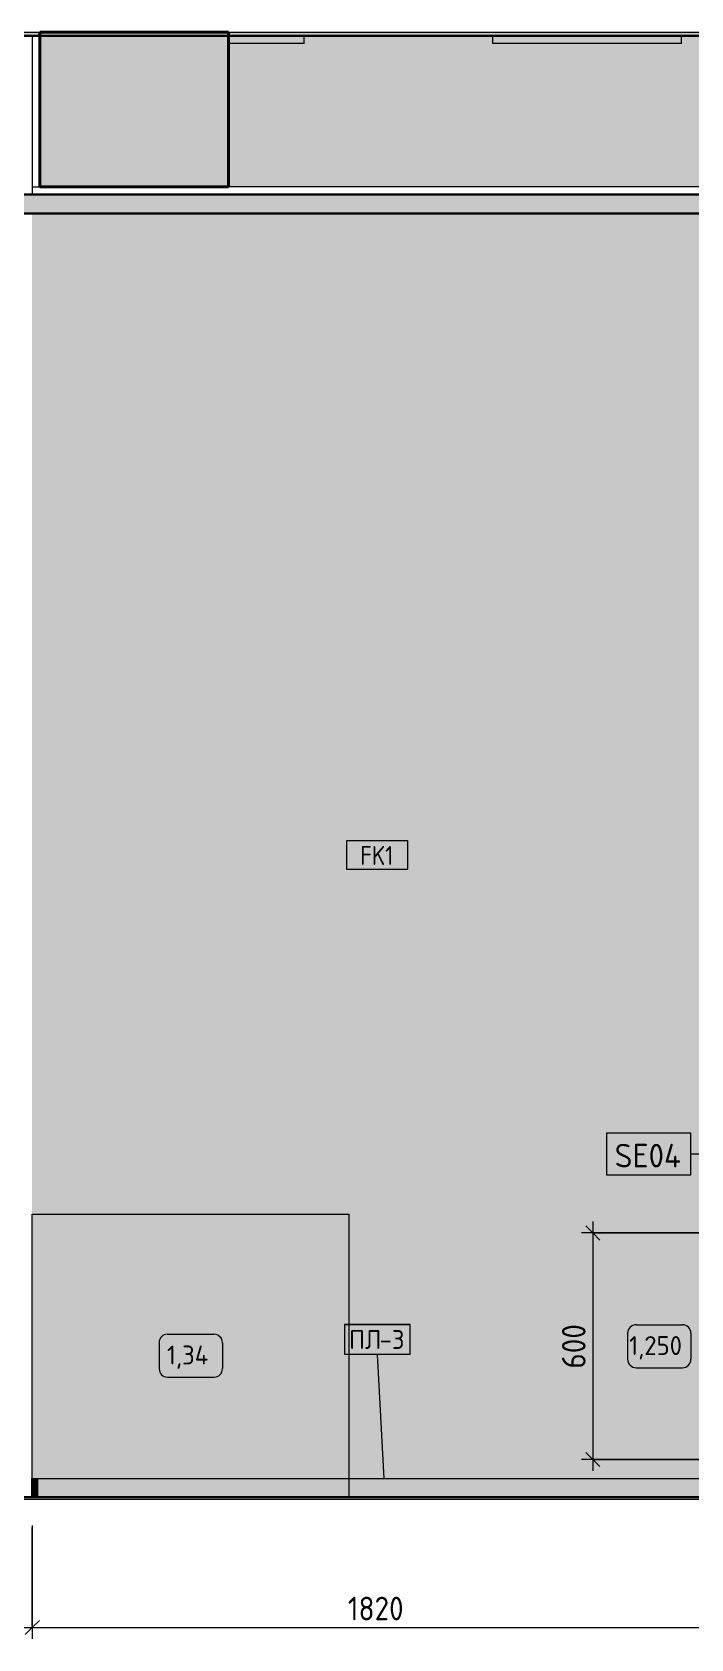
# Model space of a CAD drawing. Header units: millimetres. Extents: x 855 to 94006, y -3304 to 17933.
# Drawn here: x 43059 to 44805, y -375 to 3880 of the extents above; entities that cross this region are included whole.
import ezdxf

# ---------------------------------------------------------------- set-up
doc = ezdxf.new("R2010")
doc.units = ezdxf.units.MM
for name, color, linetype, lineweight in [('A-ANNO-DIMS', 7, 'Continuous', 9), ('A-ANNO-DIMS-25', 7, 'Continuous', 9), ('A-FLOR', 7, 'Continuous', 9), ('A-GENM', 7, 'Continuous', 9), ('A-GENM-IDEN', 7, 'Continuous', 9), ('A-WALL-IDEN', 7, 'Continuous', 9), ('A-WALL-PATT', 7, 'Continuous', 9), ('I-FURN-IDEN', 7, 'Continuous', 9), ('I-WALL', 7, 'Continuous', 9), ('P-SANR-FIXT-IDEN', 7, 'Continuous', 9)]:
    doc.layers.add(name, color=color, linetype=linetype, lineweight=lineweight)
for name, color, linetype, lineweight, true_color in [('A-CLNG-1', 7, 'Continuous', 9, 0x787878), ('A-CLNG-FNSH-1', 7, 'Continuous', 30, 0x3c3c3c), ('A-FLOR-1', 7, 'Continuous', 9, 0x787878), ('A-FLOR-FNSH-1', 7, 'Continuous', 30, 0x3c3c3c), ('A-FLOR-FNSH-2', 7, 'Continuous', 40, 0x3c3c3c), ('I-FURN-4', 7, 'Continuous', 9, 0xacacac), ('I-FURN-6', 7, 'Continuous', 9, 0xc0c0c0)]:
    doc.layers.add(name, color=color, linetype=linetype, lineweight=lineweight, true_color=true_color)
doc.layers.add('I-FURN-5', color=7, linetype='Continuous', lineweight=9, true_color=0x7f7f7f, transparency=0.7)
doc.styles.add('GOST Common_6', font='GOST_Common.ttf', dxfattribs={"width": 0.9, "height": 50})
doc.styles.add('GOST Common_7', font='GOST_Common.ttf', dxfattribs={"height": 50})
doc.styles.add('GOST Common_8', font='GOST_Common.ttf', dxfattribs={"height": 62.5})
doc.styles.add('ISOCPEUR_2', font='isocpeur.ttf', dxfattribs={"width": 0.9, "height": 62.5})
doc.dimstyles.new('ISO-2_5_0_9К_БОЛЬШОЙ_1', dxfattribs={"dimscale": 304.8, "dimtxt": 62.248823, "dimasz": 0.123031, "dimexe": 0.098425, "dimexo": 0.246063, "dimgap": 0, "dimtad": 1, "dimdec": 0, "dimrnd": 10, "dimzin": 0, "dimdsep": 46, "dimtxsty": 'ISOCPEUR_2', "dimblk1": 'OBLIQUE', "dimblk2": 'OBLIQUE', "dimsah": 1, "dimcen": 0.09, "dimdle": 0.098425, "dimazin": 0, "dimtfac": 1, "dimtdec": 4, "dimtix": 1, "dimtmove": 0, "dimatfit": 3, "dimfxl": 1, "dimtvp": 1, "dimtolj": 1, "dimtzin": 0, "dimarcsym": 2})

# ---------------------------------------------------------------- blocks, each defined once
blk = doc.blocks.new('GM_Отверстие прямоугольное _в плите_ - Отверстие-21608348-Развертка 1_12-1')
at = {"layer": 'A-GENM'}
blk.add_hatch(color=256, dxfattribs=at).paths.add_polyline_path([(53610, 3850), (53610, 3870), (53110, 3870), (53110, 3850), (53185.9, 3850)])
for p, q in [((53110, 3850), (53110, 3870)), ((53610, 3850), (53110, 3850)), ((53610, 3850), (53610, 3870))]:
    blk.add_line(p, q, dxfattribs=at)
blk = doc.blocks.new('GM_Отверстие прямоугольное _в плите_ - Отверстие-21604341-Развертка 1_12-1')
at = {"layer": 'A-GENM'}
blk.add_hatch(color=256, dxfattribs=at).paths.add_polyline_path([(52610, 3850), (52610, 3870), (52410, 3870), (52410, 3850), (52445.2, 3850)])
for q in [(52410, 3850), (52610, 3870)]:
    blk.add_line((52610, 3850), q, dxfattribs=at)
blk = doc.blocks.new('Шкаф параметрический - 1_34-V46-Развертка 1_12-1')
at = {"layer": 'I-FURN-5'}
for points in [[(51910, 50), (52730, 50), (52730, 750), (51890, 750), (51890, 50), (51904, 50)], [(51890, 0), (51904, 0), (51904, 50), (51890, 50)], [(51904, 0), (52730, 0), (52730, 50), (51904, 50), (51904, 13.8)]]:
    blk.add_hatch(color=256, dxfattribs=at).paths.add_polyline_path(points)
at = {"layer": 'I-FURN-4'}
for p, q in [((51890, 750), (52729.4, 750)), ((51890.6, 750), (52730, 750))]:
    blk.add_line(p, q, dxfattribs=at)
at = {"layer": 'I-FURN-6'}
for p, q in [((51890, 750), (52730, 750)), ((51890, 0), (51890, 750)), ((52730, 0), (52730, 750))]:
    blk.add_line(p, q, dxfattribs=at)
blk = doc.blocks.new('Плинтус - Плинтус темный _ст_школа_-32860235-Развертка 1_12-1')
at = {"layer": 'A-GENM'}
blk.add_hatch(color=256, dxfattribs=at).paths.add_polyline_path([(53185.9, 0), (53726, 0), (53726, 50), (52730, 50), (52730, 0)])
for p, q in [((51889, 0), (51889, 50)), ((51889, 50), (51890, 50)), ((51890, 50), (51904, 50)), ((51904, 50), (52730, 50)), ((51904, 50), (51904, 0)), ((52730, 50), (53726, 50)), ((53726, 0), (53726, 50)), ((51890, 0), (51889, 0)), ((51904, 0), (51890, 0)), ((52730, 0), (51904, 0)), ((53185.9, 0), (52730, 0))]:
    blk.add_line(p, q, dxfattribs=at)
blk = doc.blocks.new('DIMBLOCK14-Развертка 1_12-1')
at = {"layer": 'A-ANNO-DIMS-25'}
for p, q in [((41879.3, -75), (41879.3, -374.9)), ((41879.3, -344.9), (41879.3, -80)), ((43059.3, -75), (43059.3, -374.9)), ((43059.3, -344.9), (43059.3, -80)), ((41879.3, -344.9), (43059.3, -344.9))]:
    blk.add_line(p, q, dxfattribs=at)
at = {"layer": 'A-ANNO-DIMS-25', "lineweight": 20}
for p, q in [((41879.3, -344.9), (41898, -326.2)), ((43059.3, -344.9), (43078, -326.2)), ((41879.3, -344.9), (41860.5, -363.7)), ((43059.3, -344.9), (43040.5, -363.7))]:
    blk.add_line(p, q, dxfattribs=at)
at = {"layer": 'A-ANNO-DIMS-25', "color": 0, "insert": (42401, -263.3), "char_height": 62.5, "width": 163.762, "attachment_point": 1, "line_spacing_factor": 1.149209, "style": 'ISOCPEUR_2'}
blk.add_mtext('1180', dxfattribs=at)
blk = doc.blocks.new('_Oblique')
at = {"color": 0, "linetype": 'ByBlock', "lineweight": -2}
blk.add_line((-0.5, -0.5), (0.5, 0.5), dxfattribs=at)
blk = doc.blocks.new('DIMBLOCK15-Развертка 1_12-1')
at = {"layer": 'A-ANNO-DIMS-25'}
for p, q in [((44879.3, 1725), (44879.3, -374.9)), ((44879.3, -344.9), (44879.3, 1725)), ((43059.3, -75), (43059.3, -374.9)), ((43059.3, -344.9), (43059.3, -80)), ((43059.3, -344.9), (44879.3, -344.9))]:
    blk.add_line(p, q, dxfattribs=at)
at = {"layer": 'A-ANNO-DIMS-25', "lineweight": 20}
for p, q in [((43059.3, -344.9), (43078, -326.2)), ((44879.3, -344.9), (44898, -326.2)), ((43059.3, -344.9), (43040.5, -363.7)), ((44879.3, -344.9), (44860.5, -363.7))]:
    blk.add_line(p, q, dxfattribs=at)
at = {"layer": 'A-ANNO-DIMS-25', "color": 0, "insert": (43895.6, -263.3), "char_height": 62.5, "width": 176.691, "attachment_point": 1, "line_spacing_factor": 1.149209, "style": 'ISOCPEUR_2'}
blk.add_mtext('1820', dxfattribs=at)
blk = doc.blocks.new('М_стена_0001 - Типоразмер_без рамки-25382661-Развертка 1_12-1')
at = {"layer": 'A-WALL-IDEN'}
for p, q in [((52885.4, 1738.1), (52722.2, 1738.1)), ((52722.2, 1738.1), (52722.2, 1663.1)), ((52885.4, 1663.1), (52885.4, 1738.1)), ((52722.2, 1663.1), (52885.4, 1663.1))]:
    blk.add_line(p, q, dxfattribs=at)
blk = doc.blocks.new('Mark Reiling - Mark Reiling-26174330-Развертка 1_12-1')
at = {"layer": 'A-GENM-IDEN'}
for p, q in [((55638.2, 346.2), (55638.2, 267.3)), ((55638.2, 346.2), (55811.7, 346.2)), ((55811.7, 346.2), (55638.2, 346.2)), ((55638.2, 346.2), (55638.2, 267.3)), ((55811.7, 267.3), (55811.7, 346.2)), ((55811.7, 267.3), (55811.7, 346.2)), ((55638.2, 267.3), (55811.7, 267.3)), ((55638.2, 267.3), (55811.7, 267.3))]:
    blk.add_line(p, q, dxfattribs=at)
blk = doc.blocks.new('М_сантехническая_рамка1 - В рамке-30590747-Развертка 1_12-1')
at = {"layer": 'P-SANR-FIXT-IDEN'}
for p, q in [((62567.4, 964.3), (62344.1, 964.3)), ((62344.1, 964.3), (62344.1, 853.9)), ((62567.4, 853.9), (62567.4, 964.3)), ((62344.1, 853.9), (62567.4, 853.9))]:
    blk.add_line(p, q, dxfattribs=at)
blk = doc.blocks.new('Марка_Мебель - В прямоуг_Balcon_Марка-25523697-Развертка 1_12-1')
at = {"layer": 'I-FURN-IDEN'}
for p, q in [((64086.5, 956.9), (64209.3, 956.9)), ((64064, 934.4), (64064, 865.4)), ((64231.8, 934.4), (64231.8, 865.6)), ((64086.4, 843.1), (64209.3, 843.1))]:
    blk.add_line(p, q, dxfattribs=at)
for centre, radius, start, end in [((64086.5, 934.4), 22.5, 90, 180), ((64209.3, 934.4), 22.5, 0, 90), ((64086.4, 865.4), 22.3, 180, 270), ((64209.3, 865.6), 22.5, 270, 0)]:
    blk.add_arc(centre, radius, start, end, dxfattribs=at)
blk = doc.blocks.new('DIMBLOCK34-Развертка 1_12-1')
at = {"layer": 'A-ANNO-DIMS-25'}
for p, q in [((44544.6, 730), (44544.6, 70)), ((45021.7, 700), (44514.6, 700)), ((44544.6, 700), (45021.7, 700)), ((45005.8, 100), (44514.6, 100)), ((44544.6, 100), (45005.8, 100))]:
    blk.add_line(p, q, dxfattribs=at)
at = {"layer": 'A-ANNO-DIMS-25', "lineweight": 20}
for p, q in [((44544.6, 700), (44525.9, 718.7)), ((44544.6, 700), (44563.4, 681.2)), ((44544.6, 100), (44525.9, 118.7)), ((44544.6, 100), (44563.4, 81.2))]:
    blk.add_line(p, q, dxfattribs=at)
at = {"layer": 'A-ANNO-DIMS-25', "color": 0, "insert": (44462.9, 340.7), "char_height": 62.5, "width": 142.215, "attachment_point": 1, "rotation": 90, "line_spacing_factor": 1.149209, "style": 'ISOCPEUR_2'}
blk.add_mtext('600', dxfattribs=at)

msp = doc.modelspace()

# ---------------------------------------------------------------- hatches: boundary and pattern name
at = {"layer": 'A-CLNG-1'}
for points in [[(56559.3, 3870), (56559.3, 3880), (38819.3, 3880), (38819.3, 3870), (55468.1, 3870)], [(48522.5, 3400), (56558.3, 3400), (56558.3, 3450), (38820.3, 3450), (38820.3, 3400), (48405.2, 3400)]]:
    msp.add_hatch(color=256, dxfattribs=at).paths.add_polyline_path(points)
at = {"layer": 'A-FLOR-1'}
h = msp.add_hatch(dxfattribs=at)
h.set_pattern_fill('FP_11', color=256, style=0, pattern_type=2)
h.set_pattern_definition([(45, (42935.52, 0), (-14.25598, 14.25598), []), (45, (42949.776, 0), (-14.25598, 14.25598), [25.202, -5.04, 0.8382, -4.202])])
h.paths.add_polyline_path([(47999.3, 3470), (48079.3, 3470), (48079.3, 3870), (47579.3, 3870), (47579.3, 3470), (47689, 3470)])
h.paths.add_polyline_path([(43159.3, 3470), (43579.3, 3470), (43579.3, 3870), (43079.3, 3870), (43079.3, 3470)])
h.paths.add_polyline_path([(52159.3, 3470), (52579.3, 3470), (52579.3, 3870), (52079.3, 3870), (52079.3, 3470), (52134.2, 3470)])
at = {"layer": 'A-WALL-PATT'}
h = msp.add_hatch(color=256, dxfattribs=at)
h.paths.add_polyline_path([(43058.3, 50), (43059.3, 50), (43059.3, 3400), (43058.3, 3399.8), (43058.3, 50)])
h.paths.add_polyline_path([(43059.3, 3450), (43059.3, 3870), (43058.3, 3870), (43058.3, 3450), (43059.2, 3450)])
msp.add_hatch(color=256, dxfattribs=at).paths.add_polyline_path([(44355.1, 50), (44887.3, 50), (44887.3, 1800), (44880.3, 1800), (44880.3, 3400), (43059.3, 3400), (43059.3, 750), (43899.3, 750), (43899.3, 50)])
at = {"layer": 'I-WALL'}
h = msp.add_hatch(color=256, dxfattribs=at)
h.paths.add_polyline_path([(44059.7, 3470), (44879.3, 3470), (44879.3, 3870), (44779.3, 3870), (44779.3, 3850), (44279.3, 3850), (44279.3, 3870), (43779.3, 3870), (43779.3, 3850), (43579.3, 3850), (43579.3, 3470), (43945.3, 3470)])
h.paths.add_polyline_path([(47579.3, 3470), (47579.3, 3870), (46829.3, 3870), (46829.3, 3845), (46479.3, 3845), (46479.3, 3470), (47262, 3470)])
h.paths.add_polyline_path([(45296.8, 3470), (46478.3, 3470), (46478.3, 3870), (44880.3, 3870), (44880.3, 3470), (45079.3, 3470)])

# ---------------------------------------------------------------- linework, layer by layer
at = {"layer": 'A-CLNG-FNSH-1'}
for p, q in [((38819.3, 3870), (56559.3, 3870)), ((56558.3, 3450), (38820.3, 3450)), ((38820.3, 3400), (56558.3, 3400))]:
    msp.add_line(p, q, dxfattribs=at)
at = {"layer": 'A-FLOR'}
for p, q in [((38798.7, 3880), (56579.3, 3880)), ((45280.6, 0), (40744.3, 0)), ((38819.3, -5), (45299.3, -5))]:
    msp.add_line(p, q, dxfattribs=at)
at = {"layer": 'A-FLOR-FNSH-1'}
msp.add_line((45281, -0.1), (38798.7, -0.1), dxfattribs=at)
at = {"layer": 'A-FLOR-FNSH-2'}
for p, q in [((43579.3, 3880), (43079.3, 3880)), ((43079.3, 3880), (43079.3, 3470)), ((43579.3, 3470), (43579.3, 3880)), ((43079.3, 3470), (43579.3, 3470))]:
    msp.add_line(p, q, dxfattribs=at)
at = {"layer": 'A-GENM-IDEN'}
msp.add_line((43991.8, 50), (43973.7, 378), dxfattribs=at)
at = {"layer": 'I-WALL'}
for p, q in [((43059.3, 3870), (43059.3, 3450)), ((43059.3, 3470), (43079.3, 3470)), ((44879.3, 3470), (43579.3, 3470))]:
    msp.add_line(p, q, dxfattribs=at)
at = {"layer": 'P-SANR-FIXT-IDEN'}
msp.add_line((44953, 909), (44804.5, 909), dxfattribs=at)

# ---------------------------------------------------------------- block references
at = {"layer": 'A-GENM'}
for name in ['GM_Отверстие прямоугольное _в плите_ - Отверстие-21604341-Развертка 1_12-1', 'GM_Отверстие прямоугольное _в плите_ - Отверстие-21608348-Развертка 1_12-1', 'Плинтус - Плинтус темный _ст_школа_-32860235-Развертка 1_12-1']:
    msp.add_blockref(name, (-8830.7, 0), dxfattribs=at)
at = {"layer": 'A-GENM-IDEN'}
msp.add_blockref('Mark Reiling - Mark Reiling-26174330-Развертка 1_12-1', (-11751.2, 111.7), dxfattribs=at)
at = {"layer": 'A-WALL-IDEN'}
msp.add_blockref('М_стена_0001 - Типоразмер_без рамки-25382661-Развертка 1_12-1', (-8830.7, 0), dxfattribs=at)
at = {"layer": 'I-FURN-6'}
msp.add_blockref('Шкаф параметрический - 1_34-V46-Развертка 1_12-1', (-8830.7, 0), dxfattribs=at)
at = {"layer": 'I-FURN-IDEN'}
for p in [(-20668.6, -525), (-19427.2, -500)]:
    msp.add_blockref('Марка_Мебель - В прямоуг_Balcon_Марка-25523697-Развертка 1_12-1', p, dxfattribs=at)
at = {"layer": 'P-SANR-FIXT-IDEN'}
msp.add_blockref('М_сантехническая_рамка1 - В рамке-30590747-Развертка 1_12-1', (-17762.9, -0.1), dxfattribs=at)

# ---------------------------------------------------------------- texts
at = {"layer": 'A-GENM-IDEN', "char_height": 50, "attachment_point": 1, "style": 'GOST Common_7'}
for s, insert, width in [('ПЛ', (43898.6, 442.8), 98.207), ('-3', (43979.6, 442.8), 86.181)]:
    msp.add_mtext(s, dxfattribs=dict(at, insert=insert, width=width))
at = {"layer": 'A-WALL-IDEN', "insert": (43928.2, 1724.5), "char_height": 50, "width": 111.835, "attachment_point": 1, "style": 'GOST Common_6'}
msp.add_mtext('FK1', dxfattribs=at)
at = {"layer": 'I-FURN-IDEN', "char_height": 50, "attachment_point": 1, "style": 'GOST Common_7'}
for s, insert, width in [('1,250', (44640.9, 426.8), 184.388), ('1,34', (43416, 401.8), 144.304)]:
    msp.add_mtext(s, dxfattribs=dict(at, insert=insert, width=width))
at = {"layer": 'P-SANR-FIXT-IDEN', "insert": (44602.6, 936), "char_height": 62.5, "width": 228.481, "attachment_point": 1, "style": 'GOST Common_8'}
msp.add_mtext('SE04', dxfattribs=at)

# ---------------------------------------------------------------- dimensions: what is measured, and where the dimension line sits
at = {"layer": 'A-ANNO-DIMS'}
for base, p1, p2, override, picture, middle in [((44879.3, -344.9), (43059.3, 0), (44879.3, 1800), {"dimpost": '<>', "dimfxl": 2559.765614}, 'DIMBLOCK15-Развертка 1_12-1', (43969.3, -313.7)), ((43059.3, -344.9), (41879.3, 0), (43059.3, 0), {"dimpost": '<>', "dimfxl": 1179.999932}, 'DIMBLOCK14-Развертка 1_12-1', (42469.3, -313.7))]:
    dim = msp.add_linear_dim(base=base, p1=p1, p2=p2, dimstyle='ISO-2_5_0_9К_БОЛЬШОЙ_1', override=override, dxfattribs=at)
    dim.commit()
    dim.dimension.update_dxf_attribs({"geometry": picture, "text_midpoint": middle})
dim = msp.add_linear_dim(base=(44544.6, 100), p1=(45096.7, 700), p2=(45080.8, 100), angle=90, dimstyle='ISO-2_5_0_9К_БОЛЬШОЙ_1', override={"dimpost": '<>', "dimfxl": 600.210376}, dxfattribs=at)
dim.commit()
dim.dimension.update_dxf_attribs({"geometry": 'DIMBLOCK34-Развертка 1_12-1', "text_midpoint": (44513.4, 400)})

doc.saveas('drawing.dxf')
